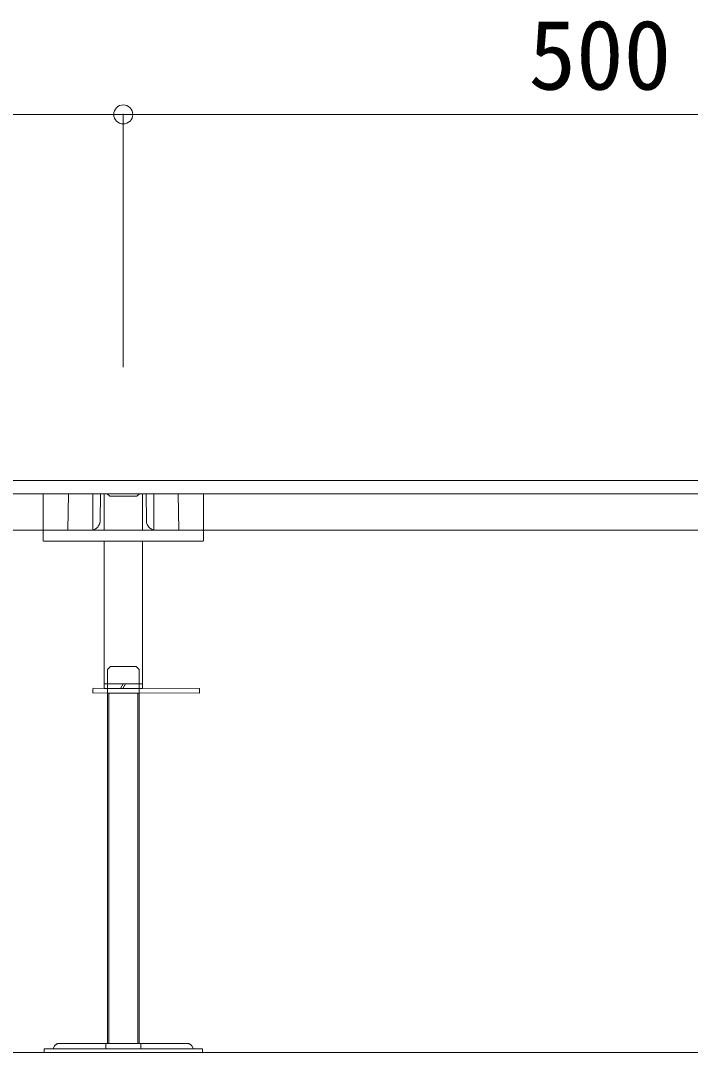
# Model space of a CAD drawing. Units: millimetres at full size, sheet at 1:20; details may follow other scales. Extents: x -4101 to 4099, y -29121 to 2820.
# Drawn here: x -3218 to -2866, y -583 to -41 of the extents above; entities that cross this region are included whole.
import ezdxf
from ezdxf.enums import TextEntityAlignment as Align

# ---------------------------------------------------------------- set-up
doc = ezdxf.new("R2010")
doc.units = ezdxf.units.MM
doc.header["$LTSCALE"] = 20
doc.header["$PDMODE"] = 32
doc.header["$PDSIZE"] = 10
doc.layers.add('8-0_天井梁型', color=7, linetype='Continuous', lineweight=18)
doc.layers.add('8-F_補助線', color=7, linetype='Continuous', lineweight=9)
doc.styles.add('ＭＳ ゴシック', font='')
doc.styles.get('ＭＳ ゴシック').set_extended_font_data('MS Gothic')

msp = doc.modelspace()

# ---------------------------------------------------------------- linework, layer by layer
at = {"layer": '8-0_天井梁型'}
for p, q in [((-3163.84, -90.57), (-3163.84, -223.23)), ((-3563.84, -282.72), (-663.84, -282.72)), ((-3163.84, -289.72), (-3559.83, -289.72)), ((-3205.84, -289.72), (-3121.84, -289.72)), ((-3205.84, -289.72), (-3205.84, -309.12)), ((-3192.59, -289.72), (-3192.96, -308.7)), ((-3179.84, -308.72), (-3179.84, -289.72)), ((-3175.97, -303.77), (-3175.84, -289.72)), ((-3173.84, -289.72), (-3173.84, -308.72)), ((-3170.94, -290.92), (-3172.37, -289.72)), ((-3170.94, -290.92), (-3163.84, -290.92)), ((-3164.64, -289.72), (-3163.84, -289.72)), ((-2663.84, -289.72), (-3163.84, -289.72)), ((-3156.74, -290.92), (-3163.84, -290.92)), ((-3156.74, -290.92), (-3155.31, -289.72)), ((-3153.84, -289.72), (-3153.84, -308.72)), ((-3151.71, -303.77), (-3151.84, -289.72)), ((-3147.84, -308.72), (-3147.84, -289.72)), ((-3135.09, -289.72), (-3134.71, -308.7)), ((-3121.84, -289.72), (-3121.84, -309.12)), ((-3179.93, -308.61), (-3179.43, -308.48)), ((-3179.43, -308.48), (-3178.95, -308.3)), ((-3178.95, -308.3), (-3178.48, -308.06)), ((-3178.48, -308.06), (-3178.04, -307.78)), ((-3178.04, -307.78), (-3177.64, -307.45)), ((-3177.64, -307.45), (-3177.27, -307.09)), ((-3177.27, -307.09), (-3176.94, -306.68)), ((-3176.94, -306.68), (-3176.65, -306.25)), ((-3176.65, -306.25), (-3176.41, -305.79)), ((-3176.41, -305.79), (-3176.22, -305.3)), ((-3176.22, -305.3), (-3176.09, -304.8)), ((-3176.09, -304.8), (-3176, -304.29)), ((-3176, -304.29), (-3175.97, -303.77)), ((-3151.71, -303.77), (-3151.67, -304.29)), ((-3151.67, -304.29), (-3151.59, -304.8)), ((-3151.59, -304.8), (-3151.45, -305.3)), ((-3151.45, -305.3), (-3151.26, -305.79)), ((-3151.26, -305.79), (-3151.02, -306.25)), ((-3151.02, -306.25), (-3150.74, -306.68)), ((-3150.74, -306.68), (-3150.41, -307.09)), ((-3150.41, -307.09), (-3150.04, -307.45)), ((-3150.04, -307.45), (-3149.63, -307.78)), ((-3149.63, -307.78), (-3149.19, -308.06)), ((-3149.19, -308.06), (-3148.73, -308.3)), ((-3148.73, -308.3), (-3148.24, -308.48)), ((-3148.24, -308.48), (-3147.74, -308.61)), ((-3205.84, -309.12), (-3205.44, -308.72)), ((-3205.84, -314.13), (-3205.84, -309.12)), ((-3205.44, -308.72), (-3122.23, -308.72)), ((-3131.83, -308.72), (-3195.84, -308.72)), ((-3180.97, -308.72), (-3180.45, -308.7)), ((-3180.45, -308.7), (-3179.93, -308.61)), ((-3147.74, -308.61), (-3147.23, -308.7)), ((-3147.23, -308.7), (-3146.71, -308.72)), ((-2680.97, -308.72), (-3146.71, -308.72)), ((-3122.19, -308.72), (-3122.23, -308.72)), ((-3122.16, -308.73), (-3122.19, -308.72)), ((-3122.12, -308.74), (-3122.16, -308.73)), ((-3122.08, -308.75), (-3122.12, -308.74)), ((-3122.05, -308.77), (-3122.08, -308.75)), ((-3122.01, -308.79), (-3122.05, -308.77)), ((-3121.98, -308.81), (-3122.01, -308.79)), ((-3121.95, -308.84), (-3121.98, -308.81)), ((-3121.93, -308.87), (-3121.95, -308.84)), ((-3121.9, -308.9), (-3121.93, -308.87)), ((-3121.88, -308.93), (-3121.9, -308.9)), ((-3121.87, -308.97), (-3121.88, -308.93)), ((-3121.85, -309), (-3121.87, -308.97)), ((-3121.84, -309.04), (-3121.85, -309)), ((-3121.84, -309.08), (-3121.84, -309.04)), ((-3121.84, -309.12), (-3121.84, -309.08)), ((-3121.84, -309.12), (-3121.84, -314.13)), ((-3205.84, -314.13), (-3205.83, -314.17)), ((-3205.83, -314.17), (-3205.83, -314.2)), ((-3205.83, -314.2), (-3205.82, -314.24)), ((-3205.82, -314.24), (-3205.81, -314.28)), ((-3205.81, -314.28), (-3205.79, -314.31)), ((-3205.79, -314.31), (-3205.77, -314.35)), ((-3205.77, -314.35), (-3205.75, -314.38)), ((-3205.75, -314.38), (-3205.72, -314.41)), ((-3205.72, -314.41), (-3205.69, -314.43)), ((-3205.69, -314.43), (-3205.66, -314.46)), ((-3205.66, -314.46), (-3205.63, -314.48)), ((-3205.63, -314.48), (-3205.59, -314.49)), ((-3205.59, -314.49), (-3205.56, -314.51)), ((-3205.56, -314.51), (-3205.52, -314.52)), ((-3205.52, -314.52), (-3205.48, -314.52)), ((-3205.48, -314.52), (-3205.44, -314.52)), ((-3122.23, -314.52), (-3205.44, -314.52)), ((-3173.84, -391.72), (-3173.84, -314.52)), ((-3153.84, -314.52), (-3153.84, -391.72)), ((-3122.23, -314.52), (-3122.19, -314.52)), ((-3122.19, -314.52), (-3122.15, -314.51)), ((-3122.15, -314.51), (-3122.11, -314.5)), ((-3122.11, -314.5), (-3122.07, -314.49)), ((-3122.07, -314.49), (-3122.03, -314.47)), ((-3122.03, -314.47), (-3122, -314.45)), ((-3122, -314.45), (-3121.97, -314.42)), ((-3121.97, -314.42), (-3121.94, -314.39)), ((-3121.94, -314.39), (-3121.91, -314.36)), ((-3121.91, -314.36), (-3121.89, -314.32)), ((-3121.89, -314.32), (-3121.87, -314.29)), ((-3121.87, -314.29), (-3121.86, -314.25)), ((-3121.86, -314.25), (-3121.85, -314.21)), ((-3121.85, -314.21), (-3121.84, -314.17)), ((-3121.84, -314.17), (-3121.84, -314.13)), ((-3157.08, -380.27), (-3170.6, -380.27)), ((-3173.84, -389.32), (-3153.84, -389.32)), ((-3173.84, -391.72), (-3173.84, -389.32)), ((-3153.84, -389.32), (-3153.84, -391.72)), ((-3179.83, -394.27), (-3179.83, -391.72)), ((-3153.84, -391.72), (-3173.84, -391.72)), ((-3153.84, -391.72), (-3173.84, -391.72)), ((-3172.19, -394.27), (-3155.48, -394.27)), ((-3172.19, -578.09), (-3172.19, -394.27)), ((-3171.44, -394.27), (-3156.24, -394.27)), ((-3171.44, -578.09), (-3171.44, -394.27)), ((-3156.24, -394.27), (-3156.24, -578.09)), ((-3155.48, -394.27), (-3155.48, -578.09)), ((-3199.68, -579.15), (-3199.83, -579.38)), ((-3199.51, -578.94), (-3199.68, -579.15)), ((-3199.33, -578.75), (-3199.51, -578.94)), ((-3199.12, -578.58), (-3199.33, -578.75)), ((-3198.89, -578.44), (-3199.12, -578.58)), ((-3198.65, -578.31), (-3198.89, -578.44)), ((-3198.4, -578.22), (-3198.65, -578.31)), ((-3198.14, -578.15), (-3198.4, -578.22)), ((-3197.88, -578.1), (-3198.14, -578.15)), ((-3197.61, -578.09), (-3197.88, -578.1)), ((-3130.17, -578.09), (-3197.61, -578.09)), ((-3172.96, -578.09), (-3154.71, -578.09)), ((-3172.96, -580.89), (-3172.96, -578.09)), ((-3155.48, -578.09), (-3172.19, -578.09)), ((-3156.24, -578.09), (-3171.44, -578.09)), ((-3154.71, -578.09), (-3154.71, -580.89)), ((-3129.9, -578.1), (-3130.17, -578.09)), ((-3129.64, -578.15), (-3129.9, -578.1)), ((-3129.38, -578.22), (-3129.64, -578.15)), ((-3129.13, -578.31), (-3129.38, -578.22)), ((-3128.89, -578.44), (-3129.13, -578.31)), ((-3128.66, -578.58), (-3128.89, -578.44)), ((-3128.46, -578.75), (-3128.66, -578.58)), ((-3128.27, -578.94), (-3128.46, -578.75)), ((-3128.1, -579.15), (-3128.27, -578.94)), ((-3127.95, -579.38), (-3128.1, -579.15)), ((-3563.84, -582.72), (-663.84, -582.72)), ((-3205.34, -580.89), (-3122.34, -580.89)), ((-3205.34, -582.72), (-3205.34, -580.89)), ((-3122.34, -582.72), (-3205.34, -582.72)), ((-3199.83, -579.37), (-3200.69, -580.89)), ((-3200.69, -580.89), (-3127.09, -580.89)), ((-3154.71, -580.89), (-3172.96, -580.89)), ((-3127.09, -580.89), (-3127.95, -579.37)), ((-3122.34, -580.89), (-3122.34, -582.72))]:
    msp.add_line(p, q, dxfattribs=at)
for points in [[(-3180.97, -308.72), (-3559.83, -308.72), (-3559.83, -289.72)], [(-3170.6, -380.27), (-3172.19, -381.88), (-3172.19, -394.27)], [(-3155.48, -394.27), (-3155.48, -381.88), (-3157.08, -380.27)], [(-3179.66, -391.69), (-3123.84, -391.72), (-3123.84, -394.27), (-3179.66, -394.09)]]:
    msp.add_lwpolyline(points, dxfattribs=at)
msp.add_lwpolyline([(-3163.84, -389.32), (-3162.6, -389.32), (-3164.11, -391.72), (-3165.35, -391.72)], close=True, dxfattribs=at)
at = {"layer": '8-F_補助線'}
for p, q in [((-3163.84, -90.57), (-3563.84, -90.57)), ((-2663.84, -90.57), (-3163.84, -90.57))]:
    msp.add_line(p, q, dxfattribs=at)
msp.add_point((-3163.84, -90.57), dxfattribs=at)

# ---------------------------------------------------------------- texts
at = {"layer": '8-F_補助線', "style": 'ＭＳ ゴシック'}
msp.add_text('500', height=36.66, dxfattribs=at).set_placement((-2951.34, -88.57), align=Align.BOTTOM_LEFT)

doc.saveas('drawing.dxf')
